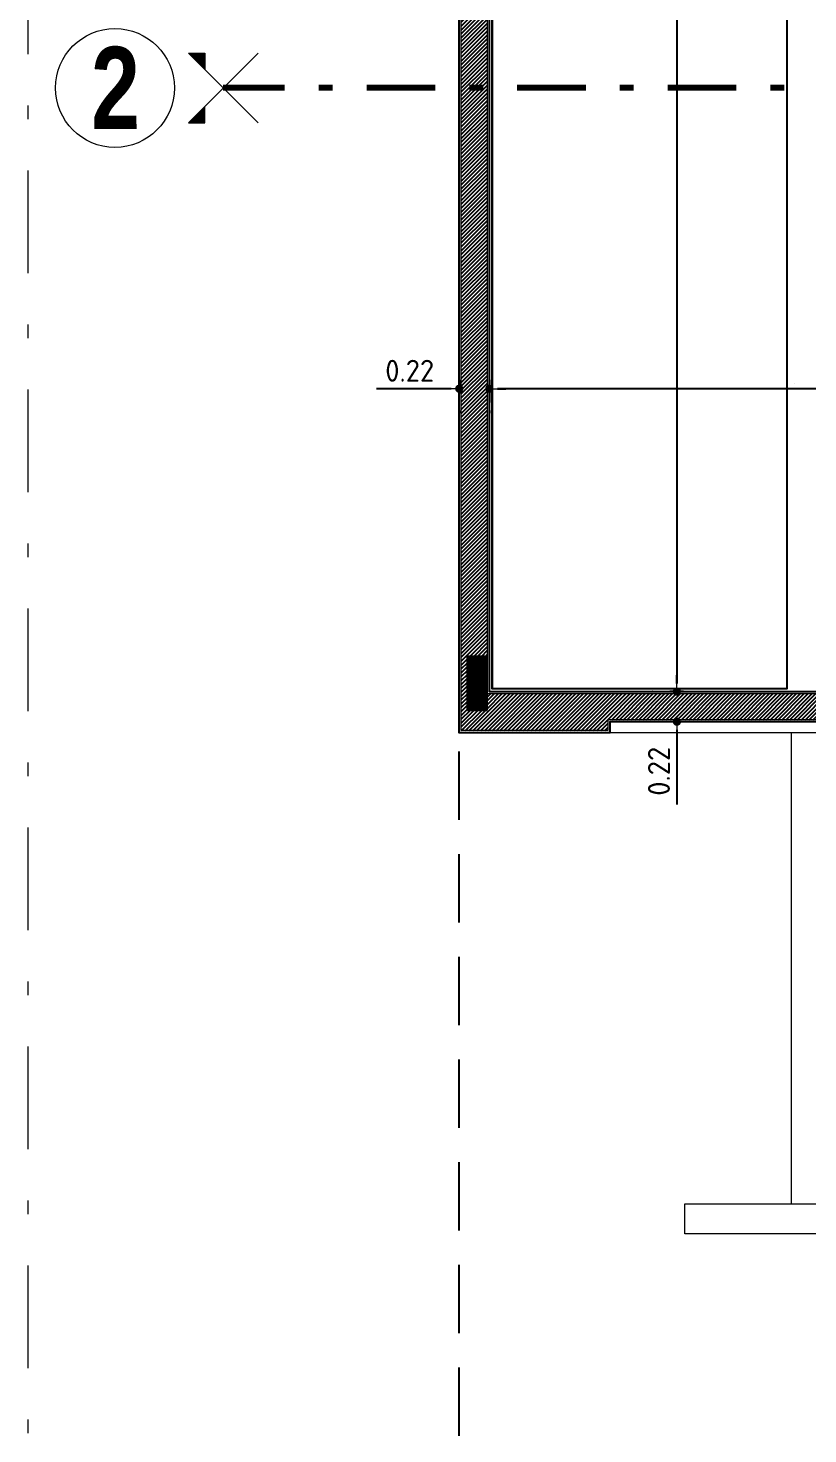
# Model space of a CAD drawing. Extents: x 233 to 569, y -241 to -74.
# Drawn here: x 393.34 to 399.04, y -187.67 to -177.4 of the extents above; entities that cross this region are included whole.
import ezdxf
from ezdxf.enums import TextEntityAlignment as Align

# ---------------------------------------------------------------- set-up
doc = ezdxf.new("R2010")
doc.units = 0
doc.header["$MEASUREMENT"] = 0
for name, pattern in [('CENTER', [2, 1.25, -0.25, 0.25, -0.25]), ('DASHDOT', [1, 0.5, -0.25, 0, -0.25]), ('DOT2', [0.125, 0, -0.125]), ('TRAZOS', [0.75, 0.5, -0.25])]:
    doc.linetypes.add(name, pattern=pattern)
doc.layers.get('0').update_dxf_attribs({"linetype": 'CONTINUOUS', "lineweight": 50})
doc.layers.get('DEFPOINTS').update_dxf_attribs({"linetype": 'CONTINUOUS'})
for name, color, linetype, lineweight in [('00 EJES DE REPLANTEO MODEL 1 Y 2', 1, 'CENTER', 20), ('2D PA ESTRUCTURA COLUMNAS BORDES', 95, 'CONTINUOUS', 9), ('AUXILIAR', 8, 'CONTINUOUS', 9), ('COTAS', 1, 'CONTINUOUS', 9), ('GRAFISMOS', 8, 'CONTINUOUS', 13), ('MARCOS', 4, 'CONTINUOUS', 80)]:
    doc.layers.add(name, color=color, linetype=linetype, lineweight=lineweight)
for name, color, linetype in [('2D PA MUROS', 7, 'CONTINUOUS'), ('2D PA SOLADO PILETA GYM', 32, 'CONTINUOUS'), ('2D PB MUROS MAMP. HATCH', 10, 'CONTINUOUS'), ('2D PLATEA ESTRUCTURA COLUMNAS HATCH', 92, 'CONTINUOUS'), ('2D TERRENO RETIROS', 205, 'CONTINUOUS')]:
    doc.layers.add(name, color=color, linetype=linetype)
doc.styles.add('ARIAL', font='')
doc.styles.add('SANSSERIFBOLD', font='', dxfattribs={"width": 0.8, "height": 0.32774})
doc.styles.get('ARIAL').set_extended_font_data('DIN')
doc.styles.get('SANSSERIFBOLD').set_extended_font_data('Sitka Banner Semibold', bold=True)
doc.dimstyles.new('PLANTA', dxfattribs={"dimscale": 0, "dimtxt": 0.16, "dimasz": 0.06, "dimexe": 0.18, "dimexo": 0, "dimgap": 0.05, "dimtad": 1, "dimzin": 0, "dimdsep": 46, "dimtxsty": 'ARIAL', "dimblk1": 'DOT', "dimblk2": 'DOT', "dimsah": 1, "dimcen": 0.09, "dimclrd": 1, "dimclre": 1, "dimclrt": 3, "dimadec": 0, "dimazin": 0, "dimtfac": 1, "dimtofl": 0, "dimtmove": 0, "dimatfit": 3, "dimldrblk": 'DOT', "dimfxl": 0.18, "dimtolj": 1, "dimtzin": 0, "dimarcsym": 0})

# ---------------------------------------------------------------- blocks, each defined once
blk = doc.blocks.new('_DOT')
at = {"color": 0, "linetype": 'ByBlock'}
blk.add_line((-0.5, 0), (-1, 0), dxfattribs=at)
at = {"color": 0, "linetype": 'ByBlock', "const_width": 0.5}
blk.add_lwpolyline([(-0.25, 0, 1), (0.25, 0, 1)], format="xyb", close=True, dxfattribs=at)
blk = doc.blocks.new('*D284')
at = {"layer": 'COTAS', "color": 1, "linetype": 'DOT2', "lineweight": -2, "transparency": 16777216}
for p, q in [((397.996, -167.146), (398.26, -167.146)), ((397.996, -182.244), (398.26, -182.244))]:
    blk.add_line(p, q, dxfattribs=at)
at = {"layer": 'COTAS', "color": 1, "lineweight": -2, "transparency": 16777216}
blk.add_line((398.08, -167.206), (398.08, -182.184), dxfattribs=at)
at = {"layer": 'DEFPOINTS', "color": 0, "transparency": 16777216}
for p in [(397.996, -167.146), (397.996, -182.244), (398.08, -182.244)]:
    blk.add_point(p, dxfattribs=at)
at = {"layer": 'COTAS', "color": 1, "lineweight": -2, "transparency": 16777216, "xscale": 0.06, "yscale": 0.06, "zscale": 0.06}
for p, rotation in [((398.08, -167.146), 90), ((398.08, -182.244), 270)]:
    blk.add_blockref('_DOT', p, dxfattribs=dict(at, rotation=rotation))
at = {"layer": 'COTAS', "color": 3, "transparency": 16777216, "insert": (397.949, -174.695), "char_height": 0.16, "attachment_point": 5, "rotation": 90, "style": 'ARIAL'}
blk.add_mtext('\\A1;15.10', dxfattribs=at)
blk = doc.blocks.new('*D287')
at = {"layer": 'COTAS', "color": 1, "lineweight": -2, "transparency": 16777216}
for p, q in [((398.08, -182.184), (398.08, -182.124)), ((398.08, -182.524), (398.08, -183.068))]:
    blk.add_line(p, q, dxfattribs=at)
at = {"layer": 'COTAS', "color": 1, "linetype": 'DOT2', "lineweight": -2, "transparency": 16777216}
for p, q in [((398.128, -182.244), (397.9, -182.244)), ((398.128, -182.464), (397.9, -182.464))]:
    blk.add_line(p, q, dxfattribs=at)
at = {"layer": 'DEFPOINTS', "color": 0, "transparency": 16777216}
for p in [(398.128, -182.244), (398.08, -182.464), (398.128, -182.464)]:
    blk.add_point(p, dxfattribs=at)
at = {"layer": 'COTAS', "color": 1, "lineweight": -2, "transparency": 16777216, "xscale": 0.06, "yscale": 0.06, "zscale": 0.06}
for p, rotation in [((398.08, -182.244), 270), ((398.08, -182.464), 90)]:
    blk.add_blockref('_DOT', p, dxfattribs=dict(at, rotation=rotation))
at = {"layer": 'COTAS', "color": 3, "transparency": 16777216, "insert": (397.949, -182.826), "char_height": 0.16, "attachment_point": 5, "rotation": 90, "style": 'ARIAL'}
blk.add_mtext('\\A1;0.22', dxfattribs=at)
blk = doc.blocks.new('*D289')
at = {"layer": 'COTAS', "color": 1, "linetype": 'DOT2', "lineweight": -2, "transparency": 16777216}
for p, q in [((396.71, -180.031), (396.71, -180.211)), ((404.892, -180.031), (404.892, -180.211))]:
    blk.add_line(p, q, dxfattribs=at)
at = {"layer": 'COTAS', "color": 1, "lineweight": -2, "transparency": 16777216}
blk.add_line((404.832, -180.031), (396.77, -180.031), dxfattribs=at)
at = {"layer": 'DEFPOINTS', "color": 0, "transparency": 16777216}
for p in [(396.71, -180.031), (396.71, -180.031), (404.892, -180.031)]:
    blk.add_point(p, dxfattribs=at)
at = {"layer": 'COTAS', "color": 1, "lineweight": -2, "transparency": 16777216, "xscale": 0.06, "yscale": 0.06, "zscale": 0.06, "rotation": 180}
blk.add_blockref('_DOT', (396.71, -180.031), dxfattribs=at)
at = {"layer": 'COTAS', "color": 1, "lineweight": -2, "transparency": 16777216, "xscale": 0.06, "yscale": 0.06, "zscale": 0.06}
blk.add_blockref('_DOT', (404.892, -180.031), dxfattribs=at)
at = {"layer": 'COTAS', "color": 3, "transparency": 16777216, "insert": (400.801, -179.9), "char_height": 0.16, "attachment_point": 5, "style": 'ARIAL'}
blk.add_mtext('\\A1;8.18', dxfattribs=at)
blk = doc.blocks.new('*D292')
at = {"layer": 'COTAS', "color": 1, "linetype": 'DOT2', "lineweight": -2, "transparency": 16777216}
for p, q in [((396.49, -179.966), (396.49, -180.211)), ((396.71, -179.966), (396.71, -180.211))]:
    blk.add_line(p, q, dxfattribs=at)
at = {"layer": 'COTAS', "color": 1, "lineweight": -2, "transparency": 16777216}
for p, q in [((396.43, -180.031), (395.886, -180.031)), ((396.77, -180.031), (396.83, -180.031))]:
    blk.add_line(p, q, dxfattribs=at)
at = {"layer": 'DEFPOINTS', "color": 0, "transparency": 16777216}
for p in [(396.49, -179.966), (396.71, -179.966), (396.49, -180.031)]:
    blk.add_point(p, dxfattribs=at)
at = {"layer": 'COTAS', "color": 1, "lineweight": -2, "transparency": 16777216, "xscale": 0.06, "yscale": 0.06, "zscale": 0.06}
for p, rotation in [((396.49, -180.031), 359.9968780195494), ((396.71, -180.031), 179.9968780195494)]:
    blk.add_blockref('_DOT', p, dxfattribs=dict(at, rotation=rotation))
at = {"layer": 'COTAS', "color": 3, "transparency": 16777216, "insert": (396.128, -179.9), "char_height": 0.16, "attachment_point": 5, "rotation": 359.9969, "style": 'ARIAL'}
blk.add_mtext('\\A1;0.22', dxfattribs=at)

msp = doc.modelspace()

# ---------------------------------------------------------------- hatches: boundary and pattern name
at = {"layer": '00 EJES DE REPLANTEO MODEL 1 Y 2', "linetype": 'Continuous'}
for points in [[(394.5114, -177.5795), (394.6314, -177.5795), (394.6314, -177.6995)], [(394.6314, -177.9686), (394.6314, -178.0886), (394.5114, -178.0886)]]:
    msp.add_hatch(color=256, dxfattribs=at).paths.add_polyline_path(points)
at = {"layer": '2D PB MUROS MAMP. HATCH'}
h = msp.add_hatch(dxfattribs=at)
h.set_pattern_fill('_USER', color=256, scale=0.02, angle=45, pattern_type=0)
h.set_pattern_definition([(45, (-33.139532, 77.621926), (-0.0141421356, 0.0141421356), [])])
h.paths.add_polyline_path([(396.6947, -182.259), (396.6947, -182.379), (396.5497, -182.379), (396.5497, -181.9846), (396.6947, -181.9846), (396.6947, -167.1313), (399.2665, -167.1313), (399.2665, -166.9413), (397.5756, -166.9413), (397.5756, -166.8613), (396.5055, -166.8613), (396.5047, -182.529), (397.5756, -182.529), (397.5756, -182.449), (400.2424, -182.449), (400.2424, -182.259)])
h.paths.add_polyline_path([(396.6947, -167.4557), (396.6947, -167.0613), (396.5497, -167.0613), (396.5497, -167.4557)], flags=17)
at = {"layer": '2D PLATEA ESTRUCTURA COLUMNAS HATCH'}
h = msp.add_hatch(dxfattribs=at)
h.set_pattern_fill('NET', color=256, scale=0.002, angle=90)
h.set_pattern_definition([(90, (-33.139532, 77.62192647), (-0.00025, 7e-20), []), (180, (-33.139532, 77.62192647), (-9e-20, -0.00025), [])])
h.paths.add_polyline_path([(396.6947, -181.9846), (396.5497, -181.9846), (396.5497, -182.379), (396.6947, -182.379)])

# ---------------------------------------------------------------- linework, layer by layer
msp.add_line((398.9371, -179.994), (398.9371, -179.994))
at = {"layer": '00 EJES DE REPLANTEO MODEL 1 Y 2', "linetype": 'Continuous'}
for p, q in [((395.0205, -178.0886, -0.5495), (394.5114, -177.5795, -0.5495)), ((394.5114, -178.0886, -0.5495), (395.0205, -177.5795, -0.5495))]:
    msp.add_line(p, q, dxfattribs=at)
at = {"layer": '00 EJES DE REPLANTEO MODEL 1 Y 2', "linetype": 'Continuous', "elevation": -0.5495}
for points in [[(394.5114, -177.5795), (394.6314, -177.5795), (394.6314, -177.6995)], [(394.5114, -178.0886), (394.6314, -178.0886), (394.6314, -177.9686)]]:
    msp.add_lwpolyline(points, dxfattribs=at)
at = {"layer": '00 EJES DE REPLANTEO MODEL 1 Y 2', "linetype": 'Continuous'}
msp.add_circle((393.9743, -177.834, -0.5495), 0.4342, dxfattribs=at)
at = {"layer": '2D PA ESTRUCTURA COLUMNAS BORDES'}
msp.add_lwpolyline([(396.6947, -182.379), (396.5497, -182.379), (396.5497, -181.9846), (396.6947, -181.9846)], close=True, dxfattribs=at)
at = {"layer": '2D PA MUROS'}
msp.add_lwpolyline([(401.1422, -182.244), (401.1422, -182.464), (397.5906, -182.464), (397.5906, -182.544), (396.4897, -182.544), (396.4905, -166.8463), (397.5906, -166.8463), (397.5906, -166.9263), (399.2815, -166.9263), (399.2815, -167.1463), (396.7097, -167.1463), (396.7097, -182.244)], close=True, dxfattribs=at)
at = {"layer": '2D PA SOLADO PILETA GYM'}
msp.add_line((396.7297, -167.1663), (396.7297, -182.224), dxfattribs=at)
msp.add_lwpolyline([(396.7297, -167.1663), (398.8821, -167.1663), (398.8821, -182.224), (396.7297, -182.224)], close=True, dxfattribs=at)
at = {"layer": '2D TERRENO RETIROS', "color": 252, "linetype": 'TRAZOS', "true_color": 0x939598}
msp.add_lwpolyline([(418.1055, -167.3414), (418.1055, -169.5807), (418.8676, -195.5173), (396.4897, -192.1814), (396.4897, -165.0197)], dxfattribs=at)
at = {"layer": 'AUXILIAR'}
for p, q in [((405.1917, -182.544), (397.5906, -182.544)), ((398.9171, -185.9856), (398.9171, -182.544))]:
    msp.add_line(p, q, dxfattribs=at)
at = {"layer": 'AUXILIAR', "linetype": 'DASHDOT', "ltscale": 1.5}
msp.add_lwpolyline([(423.146, -161.0417), (423.1052, -165.661), (423.1095, -171.3943), (423.1718, -177.7155), (423.2861, -182.9935), (423.3411, -184.9123), (423.4364, -187.791), (423.7445, -193.0111), (424.0429, -198.4405), (421.27, -200.9594), (393.34, -196.7873), (393.34, -159.315)], dxfattribs=at)
at = {"layer": 'AUXILIAR'}
msp.add_lwpolyline([(398.1371, -185.9856), (408.7117, -185.9856), (408.7117, -186.2045), (398.1371, -186.2045)], close=True, dxfattribs=at)
at = {"layer": 'GRAFISMOS'}
msp.add_lwpolyline([(401.1272, -182.259), (401.1272, -182.449), (397.5756, -182.449), (397.5756, -182.529), (396.5047, -182.529), (396.5055, -166.8613), (397.5756, -166.8613), (397.5756, -166.9413), (399.2665, -166.9413), (399.2665, -167.1313), (396.6947, -167.1313), (396.6947, -182.259)], close=True, dxfattribs=at)
at = {"layer": 'MARCOS', "linetype": 'DASHDOT'}
msp.add_line((418.314, -177.834, -0.5495), (394.7659, -177.834, -0.5495), dxfattribs=at)

# ---------------------------------------------------------------- texts
at = {"layer": '00 EJES DE REPLANTEO MODEL 1 Y 2', "linetype": 'Continuous', "style": 'SANSSERIFBOLD', "width": 0.8}
msp.add_text('2', height=0.6, rotation=0.12774, dxfattribs=at).set_placement((393.9785, -177.834, -0.5495), align=Align.MIDDLE_CENTER)

# ---------------------------------------------------------------- dimensions: what is measured, and where the dimension line sits
at = {"layer": 'COTAS'}
for p1, p2, distance, picture, middle in [((397.9956, -167.1463), (397.9956, -182.244), 0.0845, '*D284', (397.9487, -174.6952)), ((396.7097, -179.9656), (396.4898, -179.9656), 0.0657, '*D292', (396.1278, -179.8999)), ((404.8917, -180.0309), (396.7097, -180.0309), 0.0003, '*D289', (400.8007, -179.8999)), ((398.1279, -182.244), (398.1279, -182.464), -0.0477, '*D287', (397.9488, -182.826))]:
    dim = msp.add_aligned_dim(p1=p1, p2=p2, distance=distance, dimstyle='PLANTA', override={"dimscale": 1}, dxfattribs=at)
    dim.commit()
    dim.dimension.update_dxf_attribs({"geometry": picture, "text_midpoint": middle})

doc.saveas('drawing.dxf')
